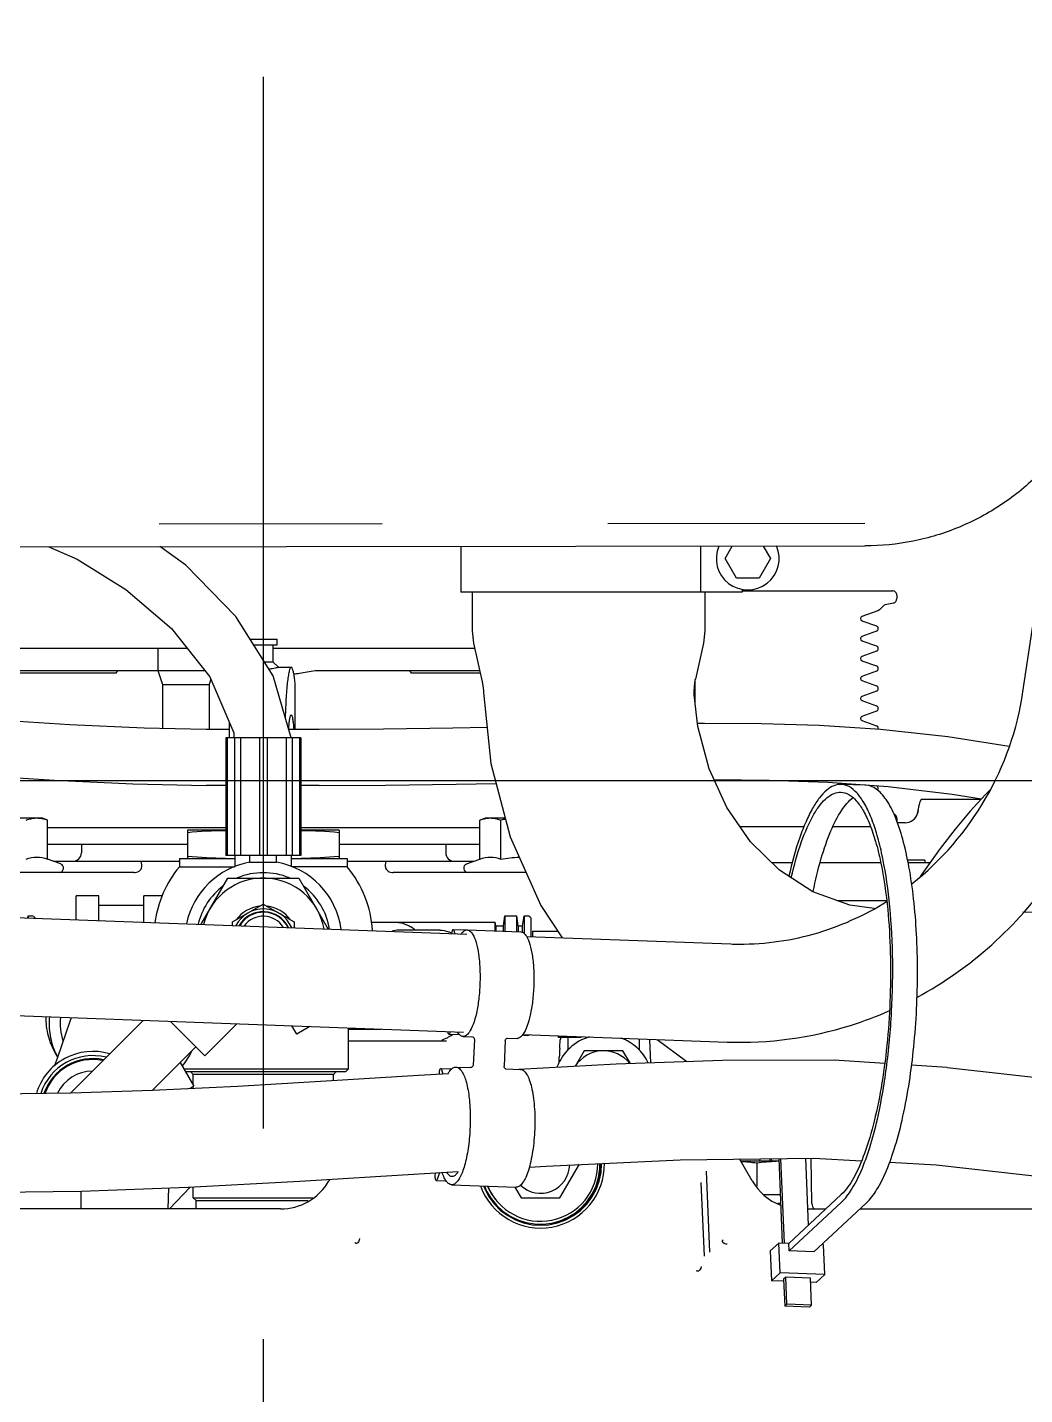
# Model space of a CAD drawing. Header units: metres. Extents: x 27859 to 32645, y 1492 to 8791.
# Drawn here: x 30013.2 to 30191.1, y 5892.9 to 6136.7 of the extents above; entities that cross this region are included whole.
import ezdxf

# ---------------------------------------------------------------- set-up
doc = ezdxf.new("R2010")
doc.units = ezdxf.units.M
doc.linetypes.add('CENTER', pattern=[2, 1.25, -0.25, 0.25, -0.25])
doc.layers.add('E-EQPT', color=190, linetype='Continuous')
doc.layers.add('E-HAT', color=253, linetype='CENTER', lineweight=15)

# ---------------------------------------------------------------- blocks, each defined once
blk = doc.blocks.new('EDG')
at = {"color": 6, "linetype": 'CENTER', "ltscale": 150}
blk.add_line((814.99, -420.5, 1), (814.99, 5130.26, 1), dxfattribs=at)
at = {"color": 0, "linetype": 'Continuous'}
for p, q in [((717.59, 1598.83, 1), (717.2, 1598.47, 1)), ((717.2, 1598.47, 1), (721.61, 1598.31, 1)), ((717.2, 1598.47, 1), (717.39, 1593.64, 1)), ((717.59, 1598.83, 1), (722, 1598.67, 1)), ((722, 1598.67, 1), (721.61, 1598.31, 1)), ((721.61, 1598.31, 1), (721.81, 1593.48, 1)), ((722.2, 1593.84, 1), (722, 1598.67, 1)), ((716.38, 1594.42, 1), (714.85, 1593, 1)), ((716.38, 1594.42, 1), (717.36, 1594.38, 1)), ((722.18, 1594.2, 1), (724.35, 1594.12, 1)), ((724.35, 1594.12, 1), (722.82, 1592.7, 1)), ((724.56, 1588.81, 1), (724.35, 1594.12, 1)), ((714.85, 1593, 1), (722.82, 1592.7, 1)), ((714.85, 1593, 1), (715.07, 1587.69, 1)), ((717.39, 1593.64, 1), (721.81, 1593.48, 1)), ((721.81, 1593.48, 1), (722.2, 1593.84, 1)), ((722.82, 1592.7, 1), (723.04, 1587.39, 1)), ((736.33, 1589.73, 1), (736.9, 1576.6, 1)), ((716.79, 1588.97, 1), (707.44, 1580.26, 1)), ((721.2, 1588.81, 1), (711.86, 1580.09, 1)), ((711.91, 1578.74, 1), (721.26, 1587.46, 1)), ((715.07, 1587.69, 1), (715.4, 1587.68, 1)), ((716.79, 1588.97, 1), (721.2, 1588.81, 1)), ((721.2, 1588.81, 1), (721.26, 1587.46, 1)), ((721.26, 1587.46, 1), (723.04, 1587.39, 1)), ((722.05, 1587.43, 1), (722.66, 1572.32, 1)), ((723.06, 1572.33, 1), (722.45, 1587.41, 1)), ((723.04, 1587.39, 1), (724.56, 1588.81, 1)), ((735.33, 1589.02, 1), (735.96, 1574.56, 1)), ((717.77, 1584.2, 1), (718.25, 1572.26, 1)), ((759.33, 1581.99, 1), (758.16, 1581, 1)), ((759.68, 1582.51, 1), (758.42, 1581.58, 1)), ((760.08, 1582.57, 1), (758.81, 1581.69, 1)), ((760.64, 1582.8, 1), (759.33, 1581.99, 1)), ((761.06, 1583.26, 1), (759.68, 1582.51, 1)), ((761.47, 1583.25, 1), (760.08, 1582.57, 1)), ((762.05, 1583.42, 1), (760.64, 1582.8, 1)), ((762.53, 1583.8, 1), (761.06, 1583.26, 1)), ((762.94, 1583.72, 1), (761.47, 1583.25, 1)), ((763.53, 1583.82, 1), (762.05, 1583.42, 1)), ((764.06, 1584.12, 1), (762.53, 1583.8, 1)), ((763.51, 1583.82, 1), (762.94, 1583.72, 1)), ((765.06, 1584.01, 1), (763.53, 1583.82, 1)), ((765.54, 1584.22, 1), (764.06, 1584.12, 1)), ((766.6, 1583.98, 1), (765.06, 1584.01, 1)), ((767.03, 1584.12, 1), (765.54, 1584.22, 1)), ((768.13, 1583.73, 1), (766.6, 1583.98, 1)), ((768.56, 1583.8, 1), (767.03, 1584.12, 1)), ((769.6, 1583.25, 1), (768.13, 1583.73, 1)), ((770.03, 1583.26, 1), (768.56, 1583.8, 1)), ((770.98, 1582.58, 1), (769.6, 1583.25, 1)), ((771.4, 1582.51, 1), (770.03, 1583.26, 1)), ((772.26, 1581.71, 1), (770.98, 1582.58, 1)), ((772.66, 1581.58, 1), (771.4, 1582.51, 1)), ((708.59, 1581.32, 1), (635.69, 1581.32, 1)), ((717.89, 1581.32, 1), (714.68, 1581.32, 1)), ((717.14, 1580.35, 1), (717.28, 1572.25, 1)), ((722.74, 1580.32, 1), (723.24, 1580.32, 1)), ((757.14, 1579.85, 1), (756.29, 1578.56, 1)), ((757.31, 1580.46, 1), (756.37, 1579.21, 1)), ((757.67, 1580.64, 1), (756.69, 1579.44, 1)), ((758.16, 1581, 1), (757.14, 1579.85, 1)), ((758.42, 1581.58, 1), (757.31, 1580.46, 1)), ((758.81, 1581.69, 1), (757.67, 1580.64, 1)), ((773.4, 1580.66, 1), (772.26, 1581.71, 1)), ((773.77, 1580.47, 1), (772.66, 1581.58, 1)), ((773.33, 1579.92, 1), (773.15, 1580.1, 1)), ((774.22, 1578.73, 1), (773.33, 1579.92, 1)), ((774.38, 1579.46, 1), (773.4, 1580.66, 1)), ((774.71, 1579.22, 1), (773.77, 1580.47, 1)), ((775.18, 1578.13, 1), (774.38, 1579.46, 1)), ((826.99, 1579.82, 1), (806.98, 1579.82, 1)), ((811.95, 1581.32, 1), (933.57, 1581.32, 1)), ((826.94, 1581.32, 1), (826.94, 1579.82, 1)), ((826.99, 1579.82, 1), (827.49, 1579.32, 1)), ((828.03, 1577.41, 1), (831.75, 1581.32, 1)), ((831.9, 1577.56, 1), (832.03, 1581.32, 1)), ((847.49, 1581.32, 1), (847.49, 1578.13, 1)), ((694.96, 1573.47, 1), (649.96, 1578.47, 1)), ((722.8, 1578.82, 1), (725.7, 1578.82, 1)), ((726.99, 1573.11, 1), (726.99, 1577.28, 1)), ((755.62, 1577.83, 1), (755.08, 1576.36, 1)), ((755.65, 1577.17, 1), (755.21, 1575.7, 1)), ((755.9, 1578.11, 1), (755.3, 1576.68, 1)), ((756.37, 1579.21, 1), (755.62, 1577.83, 1)), ((756.29, 1578.56, 1), (755.65, 1577.17, 1)), ((756.69, 1579.44, 1), (755.9, 1578.11, 1)), ((762.08, 1579.32, 1), (758.61, 1573.32, 1)), ((769.01, 1579.32, 1), (762.08, 1579.32, 1)), ((770.11, 1577.42, 1), (769.01, 1579.32, 1)), ((781.4, 1577, 1), (769.88, 1577.43, 1)), ((774.93, 1577.41, 1), (774.22, 1578.73, 1)), ((775.45, 1577.84, 1), (774.71, 1579.22, 1)), ((775, 1577.24, 1), (774.93, 1577.41, 1)), ((775.56, 1577.22, 1), (775.18, 1578.13, 1)), ((775.69, 1577.21, 1), (775.45, 1577.84, 1)), ((827.49, 1579.32, 1), (806.11, 1579.32, 1)), ((828.41, 1577.43, 1), (808.45, 1576.37, 1)), ((827.49, 1579.32, 1), (827.49, 1577.38, 1)), ((847.46, 1578.13, 1), (828.41, 1577.43, 1)), ((865.63, 1578.37, 1), (847.46, 1578.13, 1)), ((727.79, 1576.32, 1), (730.05, 1572.41, 1)), ((754.76, 1574.83, 1), (754.66, 1573.27, 1)), ((755.08, 1576.36, 1), (754.76, 1574.83, 1)), ((754.92, 1575.17, 1), (754.76, 1573.63, 1)), ((755.3, 1576.68, 1), (754.92, 1575.17, 1)), ((755.21, 1575.7, 1), (754.98, 1574.18, 1)), ((787.28, 1575.06, 1), (780.23, 1574.63, 1)), ((784.15, 1576.22, 1), (782.39, 1576.29, 1)), ((783.54, 1574.84, 1), (784.01, 1576.06, 1)), ((784.23, 1574.89, 1), (784.23, 1574.88, 1)), ((808.45, 1576.37, 1), (787.28, 1575.06, 1)), ((803.13, 1576.04, 1), (803.29, 1576.32, 1)), ((703.27, 1573, 1), (694.96, 1573.47, 1)), ((716.8, 1572.25, 1), (708.29, 1572.72, 1)), ((740.66, 1572.55, 1), (716.8, 1572.25, 1)), ((723.04, 1572.82, 1), (729.81, 1572.82, 1)), ((724.31, 1572.82, 1), (724.33, 1572.34, 1)), ((726.46, 1572.37, 1), (726.47, 1572.82, 1)), ((764.55, 1573.68, 1), (740.66, 1572.55, 1)), ((754.66, 1573.27, 1), (754.66, 1573.21, 1)), ((754.76, 1573.63, 1), (754.78, 1573.22, 1)), ((754.98, 1574.18, 1), (754.98, 1573.22, 1)), ((767.54, 1573.86, 1), (764.55, 1573.68, 1)), ((693.03, 1556.08, 1), (648.03, 1561.08, 1)), ((819.61, 1559.47, 1), (834.77, 1560.19, 1)), ((827.01, 1552.42, 1), (834.79, 1560.19, 1)), ((834.6, 1560.18, 1), (834.5, 1559.9, 1)), ((834.77, 1560.19, 1), (849.34, 1560.67, 1)), ((836.44, 1547.7, 1), (848.93, 1560.19, 1)), ((849.34, 1560.67, 1), (863.34, 1560.87, 1)), ((782.04, 1557.21, 1), (787.31, 1557.53, 1)), ((787.31, 1557.53, 1), (803.8, 1558.56, 1)), ((802.49, 1558.48, 1), (802.49, 1557.32, 1)), ((803.8, 1558.56, 1), (819.61, 1559.47, 1)), ((828.16, 1559.87, 1), (827.36, 1559.41, 1)), ((829.79, 1555.19, 1), (827.36, 1559.41, 1)), ((827.49, 1559.84, 1), (827.49, 1559.49, 1)), ((827.49, 1559.17, 1), (827.49, 1557.32, 1)), ((693.03, 1556.08, 1), (699.36, 1555.68, 1)), ((704.16, 1555.37, 1), (713.17, 1554.8, 1)), ((733.1, 1554.83, 1), (752.06, 1555.5, 1)), ((746.12, 1551.18, 1), (745.91, 1555.28, 1)), ((749.52, 1555.41, 1), (750.84, 1553.12, 1)), ((752.06, 1555.5, 1), (769.39, 1556.43, 1)), ((757.77, 1553.12, 1), (759.37, 1555.9, 1)), ((762.25, 1555.23, 1), (762.2, 1554.25, 1)), ((771.72, 1556.35, 1), (769.1, 1556.44, 1)), ((771.72, 1556.35, 1), (771.72, 1556.35, 1)), ((771.72, 1556.35, 1), (771.75, 1556.34, 1)), ((771.75, 1556.34, 1), (771.81, 1556.31, 1)), ((771.81, 1556.31, 1), (771.91, 1556.24, 1)), ((771.86, 1551.31, 1), (772.05, 1555.89, 1)), ((771.91, 1556.24, 1), (771.99, 1556.13, 1)), ((771.99, 1556.13, 1), (772.04, 1555.98, 1)), ((772.04, 1555.98, 1), (772.05, 1555.89, 1)), ((777.35, 1551.08, 1), (777.54, 1555.66, 1)), ((777.54, 1555.66, 1), (777.56, 1555.74, 1)), ((777.56, 1555.74, 1), (777.62, 1555.89, 1)), ((777.62, 1555.89, 1), (777.71, 1556.01, 1)), ((777.71, 1556.01, 1), (777.82, 1556.07, 1)), ((777.82, 1556.07, 1), (777.9, 1556.1, 1)), ((777.9, 1556.1, 1), (777.96, 1556.11, 1)), ((777.96, 1556.11, 1), (777.96, 1556.11, 1)), ((780.63, 1556.02, 1), (777.97, 1556.12, 1)), ((783.32, 1556.26, 1), (781.36, 1556.34, 1)), ((783.19, 1556.45, 1), (782.97, 1557.26, 1)), ((800.29, 1556.82, 1), (799.79, 1556.32, 1)), ((829.14, 1556.32, 1), (799.79, 1556.32, 1)), ((799.79, 1556.32, 1), (799.79, 1549.06, 1)), ((828.85, 1556.82, 1), (800.29, 1556.82, 1)), ((802.49, 1557.32, 1), (801.99, 1556.82, 1)), ((802.49, 1557.32, 1), (827.49, 1557.32, 1)), ((827.49, 1557.32, 1), (827.99, 1556.82, 1)), ((829.9, 1555.31, 1), (829.77, 1555.23, 1)), ((851.72, 1554.3, 1), (852.22, 1555.75, 1)), ((713.17, 1554.8, 1), (733.1, 1554.83, 1)), ((744.74, 1551.1, 1), (739.43, 1555.05, 1)), ((747.96, 1550.98, 1), (747.96, 1552.98, 1)), ((750.84, 1553.12, 1), (757.77, 1553.12, 1)), ((760.66, 1550.77, 1), (760.66, 1552.98, 1)), ((819.73, 1548.32, 1), (825.42, 1554.01, 1)), ((825.42, 1554.01, 1), (831.55, 1547.88, 1)), ((850.2, 1549.95, 1), (851.72, 1554.3, 1)), ((852.1, 1553.56, 1), (851.7, 1554.25, 1)), ((768.7, 1550.21, 1), (732.24, 1551.56, 1)), ((758.31, 1550.77, 1), (762.36, 1550.77, 1)), ((758.31, 1550.77, 1), (758.31, 1550.59, 1)), ((762.08, 1552.45, 1), (762.02, 1551.17, 1)), ((762.36, 1550.77, 1), (762.36, 1550.44, 1)), ((767.89, 1550.37, 1), (768.49, 1550.37, 1)), ((768.49, 1550.22, 1), (768.49, 1550.37, 1)), ((768.52, 1550.21, 1), (768.49, 1550.37, 1)), ((771.43, 1550.86, 1), (769.74, 1550.92, 1)), ((771.45, 1550.86, 1), (771.43, 1550.86, 1)), ((771.43, 1550.86, 1), (771.43, 1550.86, 1)), ((771.51, 1550.87, 1), (771.45, 1550.86, 1)), ((771.45, 1550.86, 1), (771.45, 1550.86, 1)), ((771.6, 1550.9, 1), (771.51, 1550.87, 1)), ((771.7, 1550.97, 1), (771.6, 1550.9, 1)), ((771.79, 1551.09, 1), (771.7, 1550.97, 1)), ((771.85, 1551.23, 1), (771.79, 1551.09, 1)), ((771.86, 1551.31, 1), (771.85, 1551.23, 1)), ((777.36, 1551, 1), (777.35, 1551.08, 1)), ((777.4, 1550.85, 1), (777.36, 1551, 1)), ((777.49, 1550.73, 1), (777.4, 1550.85, 1)), ((777.58, 1550.66, 1), (777.49, 1550.73, 1)), ((777.65, 1550.63, 1), (777.58, 1550.66, 1)), ((779.34, 1550.56, 1), (777.65, 1550.63, 1)), ((781.89, 1550.16, 1), (779.97, 1550.23, 1)), ((799.79, 1551.32, 1), (782.31, 1551.32, 1)), ((912.25, 1544.89, 1), (779.31, 1549.82, 1)), ((781.65, 1549.73, 1), (781.75, 1550, 1)), ((799.79, 1549.27, 1), (793.96, 1549.27, 1)), ((806.67, 1548.8, 1), (809.02, 1550.16, 1)), ((809.02, 1550.16, 1), (809.88, 1548.68, 1)), ((849.25, 1547.22, 1), (849.55, 1548.07, 1)), ((849.55, 1548.07, 1), (850.2, 1549.95, 1)), ((768.06, 1532.72, 1), (731.59, 1534.07, 1)), ((508.09, 1531.16, 1), (679.55, 1528.38, 1)), ((765.49, 1527.24, 1), (761.7, 1532.96, 1)), ((766.99, 1531.82, 1), (762.45, 1531.82, 1)), ((766.99, 1531.82, 1), (766.99, 1532.76, 1)), ((767.19, 1532.75, 1), (767.19, 1529.77, 1)), ((768.49, 1529.07, 1), (768.49, 1532.19, 1)), ((768.77, 1530.82, 1), (768.49, 1529.07, 1)), ((768.77, 1532.01, 1), (768.77, 1530.82, 1)), ((769.52, 1530.82, 1), (768.77, 1530.82, 1)), ((778.64, 1531.58, 1), (769.04, 1531.93, 1)), ((769.52, 1530.82, 1), (769.52, 1531.92, 1)), ((769.52, 1530.82, 1), (769.79, 1529.07, 1)), ((769.79, 1531.91, 1), (769.79, 1529.07, 1)), ((771.89, 1529.07, 1), (771.89, 1531.83, 1)), ((772.17, 1530.82, 1), (771.89, 1529.07, 1)), ((772.17, 1531.82, 1), (772.17, 1530.82, 1)), ((773.52, 1530.82, 1), (772.17, 1530.82, 1)), ((773.52, 1530.82, 1), (773.52, 1531.77, 1)), ((773.52, 1530.82, 1), (773.62, 1530.17, 1)), ((773.62, 1531.76, 1), (773.62, 1530.17, 1)), ((781.11, 1531.49, 1), (778.65, 1531.58, 1)), ((911.61, 1527.4, 1), (778.67, 1532.33, 1)), ((780.99, 1531.68, 1), (780.83, 1532.25, 1)), ((783.51, 1531.62, 1), (790.79, 1531.62, 1)), ((808.64, 1522.32, 1), (803.4, 1531.41, 1)), ((809.49, 1530.15, 1), (809.49, 1531.19, 1)), ((820.49, 1530.78, 1), (820.49, 1530.15, 1)), ((768.49, 1529.07, 1), (767.89, 1529.07, 1)), ((771.89, 1529.07, 1), (769.79, 1529.07, 1)), ((795.68, 1530.17, 1), (773.62, 1530.17, 1)), ((814.99, 1526.97, 1), (809.49, 1530.15, 1)), ((820.49, 1530.15, 1), (814.99, 1526.97, 1)), ((826.1, 1530.57, 1), (821.34, 1522.32, 1)), ((836.31, 1530.19, 1), (836.31, 1525.47, 1)), ((844.31, 1529.9, 1), (844.31, 1525.47, 1)), ((848.36, 1529.75, 1), (848.36, 1525.47, 1)), ((856.91, 1529.07, 1), (856.31, 1529.07, 1)), ((856.97, 1529.43, 1), (856.91, 1529.07, 1)), ((856.91, 1529.07, 1), (856.91, 1529.43, 1)), ((712.71, 1526.32, 1), (703.75, 1526.32, 1)), ((706.05, 1527.73, 1), (710.39, 1527.18, 1)), ((710.39, 1527.18, 1), (716.95, 1524.76, 1)), ((770.95, 1515, 1), (765.49, 1527.24, 1)), ((844.31, 1527.17, 1), (836.31, 1527.17, 1)), ((716.95, 1524.76, 1), (722.91, 1520.92, 1)), ((833.02, 1525.47, 1), (836.31, 1525.47, 1)), ((844.31, 1525.47, 1), (848.36, 1525.47, 1)), ((696.96, 1520.78, 1), (697.81, 1522.06, 1)), ((768.12, 1521.32, 1), (791.83, 1521.32, 1)), ((821.34, 1522.32, 1), (808.64, 1522.32, 1)), ((838.05, 1521.32, 1), (872.23, 1521.32, 1)), ((694.28, 1517.05, 1), (696.96, 1520.78, 1)), ((696.13, 1519.62, 1), (699.99, 1519.62, 1)), ((696.99, 1519.12, 1), (696.99, 1519.62, 1)), ((696.99, 1519.12, 1), (699.99, 1519.12, 1)), ((704.88, 1519.62, 1), (715.7, 1519.62, 1)), ((720.66, 1519.62, 1), (724.23, 1519.62, 1)), ((722.91, 1520.92, 1), (728.07, 1515.85, 1)), ((772.62, 1518.96, 1), (772.62, 1511.99, 1)), ((778.76, 1519.82, 1), (776.37, 1518.96, 1)), ((776.37, 1518.96, 1), (776.37, 1511.99, 1)), ((800.04, 1519.32, 1), (777.38, 1519.32, 1)), ((793.21, 1520.32, 1), (793.14, 1519.32, 1)), ((800.03, 1520.32, 1), (809.84, 1520.32, 1)), ((800.04, 1518.82, 1), (800.04, 1520.32, 1)), ((809.99, 1518.82, 1), (800.04, 1518.82, 1)), ((801.49, 1513.82, 1), (801.49, 1518.82, 1)), ((809.99, 1520.29, 1), (809.99, 1518.32, 1)), ((812.62, 1519.53, 1), (817.37, 1519.53, 1)), ((812.62, 1519.53, 1), (812.62, 1518.32, 1)), ((817.37, 1519.53, 1), (817.37, 1518.32, 1)), ((819.99, 1520.29, 1), (819.99, 1518.32, 1)), ((829.94, 1518.82, 1), (819.99, 1518.82, 1)), ((829.96, 1520.32, 1), (820.14, 1520.32, 1)), ((828.49, 1513.82, 1), (828.49, 1518.82, 1)), ((829.94, 1518.82, 1), (829.94, 1520.32, 1)), ((852.5, 1519.32, 1), (829.94, 1519.32, 1)), ((836.67, 1520.32, 1), (836.74, 1519.32, 1)), ((851.12, 1519.82, 1), (853.51, 1518.96, 1)), ((853.51, 1518.96, 1), (853.51, 1511.99, 1)), ((691.6, 1513.61, 1), (694.28, 1517.05, 1)), ((776.37, 1516.32, 1), (801.49, 1516.32, 1)), ((782.44, 1516.32, 1), (782.44, 1517.82, 1)), ((808.29, 1518.32, 1), (821.69, 1518.32, 1)), ((808.29, 1497.32, 1), (808.29, 1518.32, 1)), ((808.53, 1497.32, 1), (808.53, 1518.32, 1)), ((809.86, 1497.32, 1), (809.86, 1518.32, 1)), ((810.92, 1497.32, 1), (810.92, 1518.32, 1)), ((814.29, 1497.32, 1), (814.29, 1518.32, 1)), ((815.69, 1497.32, 1), (815.69, 1518.32, 1)), ((819.07, 1497.32, 1), (819.07, 1518.32, 1)), ((820.13, 1497.32, 1), (820.13, 1518.32, 1)), ((821.46, 1497.32, 1), (821.46, 1518.32, 1)), ((821.69, 1497.32, 1), (821.69, 1518.32, 1)), ((828.49, 1516.32, 1), (853.51, 1516.32, 1)), ((847.44, 1516.32, 1), (847.44, 1517.82, 1)), ((728.07, 1515.85, 1), (732.3, 1509.75, 1)), ((774.4, 1501.9, 1), (770.95, 1515, 1)), ((801.49, 1513.82, 1), (808.29, 1513.82, 1)), ((808.29, 1513.83, 1), (808.23, 1513.83, 1)), ((821.75, 1513.83, 1), (821.69, 1513.83, 1)), ((821.75, 1513.82, 1), (828.49, 1513.82, 1)), ((688.91, 1510.42, 1), (691.6, 1513.61, 1)), ((700.5, 1512.46, 1), (701.99, 1512.46, 1)), ((701.99, 1511.69, 1), (701.99, 1512.28, 1)), ((706.7, 1513.17, 1), (713.42, 1513.17, 1)), ((718.55, 1513.17, 1), (729.93, 1513.17, 1)), ((775.37, 1511.62, 1), (771.83, 1511.62, 1)), ((776.37, 1511.99, 1), (775.37, 1511.62, 1)), ((776.37, 1513.4, 1), (808.29, 1513.4, 1)), ((821.69, 1513.4, 1), (853.51, 1513.4, 1)), ((853.51, 1511.99, 1), (854.52, 1511.62, 1)), ((867.52, 1511.62, 1), (854.52, 1511.62, 1)), ((686.18, 1507.45, 1), (688.91, 1510.42, 1)), ((698.2, 1510.28, 1), (698.19, 1510.12, 1)), ((698.3, 1510.84, 1), (698.2, 1510.27, 1)), ((698.2, 1510.28, 1), (698.3, 1510.84, 1)), ((732.3, 1509.75, 1), (735.47, 1502.84, 1)), ((685.36, 1506.63, 1), (686.18, 1507.45, 1)), ((692.1, 1507.36, 1), (686.89, 1508.23, 1)), ((686.98, 1508.32, 1), (697.66, 1508.32, 1)), ((703.52, 1506.03, 1), (692.1, 1507.36, 1)), ((714.31, 1505.25, 1), (703.52, 1506.03, 1)), ((707.51, 1505.79, 1), (711.92, 1505.63, 1)), ((724.76, 1504.87, 1), (714.31, 1505.25, 1)), ((734.58, 1504.77, 1), (724.76, 1504.87, 1)), ((780.58, 1505.59, 1), (773.46, 1505.45, 1)), ((793.18, 1505.75, 1), (780.58, 1505.59, 1)), ((805.01, 1505.82, 1), (793.18, 1505.75, 1)), ((805.01, 1505.82, 1), (808.29, 1505.82, 1)), ((821.69, 1505.82, 1), (825.21, 1505.82, 1)), ((838.27, 1505.56, 1), (825.21, 1505.82, 1)), ((852.29, 1504.85, 1), (838.27, 1505.56, 1)), ((866.09, 1503.99, 1), (852.29, 1504.85, 1)), ((735.47, 1502.84, 1), (737.47, 1495.34, 1)), ((775.71, 1489.27, 1), (774.4, 1501.9, 1)), ((681.96, 1498.9, 1), (692.89, 1497.16, 1)), ((692.89, 1497.16, 1), (704.94, 1495.86, 1)), ((808.29, 1497.32, 1), (821.69, 1497.32, 1)), ((810.02, 1497.32, 1), (813.25, 1486.3, 1)), ((820.27, 1496.47, 1), (820.22, 1497.31, 1)), ((704.94, 1495.86, 1), (715.87, 1495.16, 1)), ((708.21, 1494.26, 1), (705.64, 1495.19, 1)), ((715.87, 1495.16, 1), (726.16, 1494.84, 1)), ((726.16, 1494.84, 1), (736.3, 1494.77, 1)), ((736.3, 1494.77, 1), (737.54, 1494.78, 1)), ((737.47, 1495.34, 1), (738.16, 1489.67, 1)), ((775.06, 1495.47, 1), (781.19, 1495.6, 1)), ((781.19, 1495.6, 1), (793.56, 1495.78, 1)), ((793.56, 1495.78, 1), (805.01, 1495.82, 1)), ((805.01, 1495.82, 1), (810.46, 1495.82, 1)), ((809.29, 1495.82, 1), (809.29, 1489.28, 1)), ((824.52, 1486.43, 1), (820.27, 1496.47, 1)), ((821.09, 1495.82, 1), (825.21, 1495.82, 1)), ((824.62, 1487.82, 1), (824.62, 1495.82, 1)), ((825.21, 1495.82, 1), (836.25, 1495.62, 1)), ((833, 1487.82, 1), (833, 1495.68, 1)), ((836.25, 1495.62, 1), (849.49, 1494.99, 1)), ((849.49, 1494.99, 1), (863.48, 1494.13, 1)), ((705.64, 1492.57, 1), (708.21, 1493.51, 1)), ((708.21, 1490.7, 1), (705.64, 1491.63, 1)), ((705.64, 1489.01, 1), (708.21, 1489.95, 1)), ((737.94, 1491.45, 1), (737.94, 1486.93, 1)), ((738.16, 1489.67, 1), (738.17, 1489.02, 1)), ((775.72, 1488.91, 1), (775.71, 1489.27, 1)), ((679.5, 1489.14, 1), (673, 1445.84, 1)), ((708.21, 1487.14, 1), (705.64, 1488.07, 1)), ((736.49, 1480.46, 1), (737.93, 1486.87, 1)), ((738.04, 1487.46, 1), (737.93, 1486.87, 1)), ((738.17, 1489.02, 1), (738.04, 1487.46, 1)), ((775.88, 1487.65, 1), (775.72, 1488.91, 1)), ((775.94, 1487.37, 1), (775.88, 1487.65, 1)), ((777.5, 1480.46, 1), (775.94, 1487.37, 1)), ((824.32, 1486.9, 1), (824.62, 1487.82, 1)), ((833, 1487.82, 1), (824.62, 1487.82, 1)), ((833.81, 1485.32, 1), (833, 1487.82, 1)), ((705.64, 1485.45, 1), (708.21, 1486.39, 1)), ((708.21, 1483.58, 1), (705.64, 1484.51, 1)), ((776.29, 1485.82, 1), (788.58, 1485.82, 1)), ((805.77, 1485.32, 1), (776.4, 1485.32, 1)), ((788.58, 1485.82, 1), (788.87, 1485.32, 1)), ((812.31, 1484.75, 1), (810.01, 1484.75, 1)), ((812.3, 1484.75, 1), (813.23, 1483.82, 1)), ((813.25, 1486.3, 1), (819.88, 1475.71, 1)), ((831.36, 1477.84, 1), (824.52, 1486.43, 1)), ((891.44, 1485.32, 1), (825.4, 1485.32, 1)), ((833.81, 1481.32, 1), (833.81, 1485.32, 1)), ((841.01, 1485.32, 1), (841.3, 1485.82, 1)), ((841.3, 1485.82, 1), (864.41, 1485.82, 1)), ((705.64, 1481.89, 1), (708.21, 1482.83, 1)), ((813.23, 1483.82, 1), (814.8, 1483.82, 1)), ((813.23, 1483.82, 1), (813.23, 1480.75, 1)), ((708.21, 1480.02, 1), (705.64, 1480.95, 1)), ((736.24, 1478.26, 1), (736.49, 1480.46, 1)), ((813.23, 1481.32, 1), (777.3, 1481.32, 1)), ((777.74, 1478.26, 1), (777.5, 1480.46, 1)), ((816.72, 1480.75, 1), (812.49, 1480.75, 1)), ((812.49, 1480.75, 1), (812.49, 1479.75, 1)), ((817.35, 1479.75, 1), (812.49, 1479.75, 1)), ((891.94, 1481.32, 1), (828.58, 1481.32, 1)), ((705.64, 1478.33, 1), (708.21, 1479.27, 1)), ((708.21, 1476.46, 1), (705.64, 1477.39, 1)), ((736.24, 1471.37, 1), (736.24, 1478.26, 1)), ((777.74, 1471.37, 1), (777.74, 1478.26, 1)), ((839.49, 1470.9, 1), (831.36, 1477.84, 1)), ((705.11, 1474.5, 1), (705.4, 1474.69, 1)), ((705.4, 1474.69, 1), (708.21, 1475.71, 1)), ((819.88, 1475.71, 1), (828.81, 1466.58, 1)), ((701.99, 1471.92, 1), (701.99, 1472.52, 1)), ((702.61, 1473.3, 1), (704.07, 1473.63, 1)), ((704.46, 1473.85, 1), (705.11, 1474.5, 1)), ((729.6, 1471.12, 1), (702.79, 1471.12, 1)), ((729.59, 1471.37, 1), (779.79, 1471.37, 1)), ((729.59, 1470.88, 1), (729.59, 1471.37, 1)), ((737.02, 1463.15, 1), (737.02, 1471.37, 1)), ((779.79, 1463.2, 1), (779.79, 1471.37, 1)), ((848.21, 1465.5, 1), (839.49, 1470.9, 1)), ((724.55, 1465.37, 1), (726.57, 1468.87, 1)), ((726.57, 1468.87, 1), (730.61, 1468.87, 1)), ((730.61, 1468.87, 1), (732.63, 1465.37, 1)), ((725.84, 1463.14, 1), (724.55, 1465.37, 1)), ((732.63, 1465.37, 1), (731.35, 1463.15, 1)), ((828.81, 1466.58, 1), (833.44, 1463.25, 1)), ((853.26, 1463.27, 1), (848.21, 1465.5, 1)), ((943.69, 1463.36, 1), (707.68, 1463.12, 1)), ((707.68, 1459.12, 1), (753.57, 1459.17, 1)), ((793.82, 1459.21, 1), (833.57, 1459.25, 1))]:
    blk.add_line(p, q, dxfattribs=at)
at = {"color": 0}
blk.add_line((130, 1505, 1), (1499.99, 1505, 1), dxfattribs=at)
at = {"color": 0, "linetype": 'Continuous'}
for centre, radius, start, end in [((765.54, 1573.32, 1), 11.4, 19.8652, 180.6969), ((765.54, 1573.32, 1), 10.2, 22.5711, 180.4644), ((715.64, 1580.32, 1), 1.5, 1, 41.8103), ((719.13, 1571.32, 1), 10, 30, 68.8762), ((811.95, 1571.32, 1), 10, 90, 150), ((765.54, 1573.32, 1), 5.2, 46.4211, 178.2691), ((723.49, 1592.48, 1), 19.66, 268.6719, 269.998), ((725.37, 1572.51, 1), 0.773, 155.8168, 192.5046), ((845.4, 1563.73, 1), 10.5, 253.4443, 343.5649), ((845.4, 1563.73, 1), 9.75, 255.9361, 342.156), ((845.4, 1563.73, 1), 9.22, 257.9467, 341.0309), ((845.4, 1563.73, 1), 9.05, 258.9826, 340.6535), ((845.4, 1563.73, 1), 7, 270.6495, 334.2959), ((845.4, 1563.73, 1), 5, 315, 322.2378), ((754.31, 1559.12, 1), 8.85, 205.6181, 249.2021), ((754.31, 1559.12, 1), 6, 218.2083, 327.3214), ((754.31, 1559.12, 1), 8.85, 286.2322, 339.7382), ((840.06, 1547.23, 1), 13.68, 141.1034, 154.1875), ((767.1, 1552.22, 1), 5.02, 175.052, 177.3662), ((724.32, 1555.99, 1), 37.93, 354.9592, 357.3687), ((839.92, 1547.31, 1), 13.52, 154.221, 154.518), ((840.57, 1548.28, 1), 12.62, 24.596, 28.0695), ((748.84, 1551.32, 1), 2.72, 182.9808, 185.9569), ((759.19, 1551.31, 1), 2.84, 349.1261, 357.2821), ((767.89, 1549.67, 1), 0.7, 90, 123.5701), ((784.42, 1546.32, 1), 5, 104.6665, 128.9746), ((840.27, 1548.17, 1), 10.95, 354.6609, 17.066), ((729.86, 1487.34, 1), 46.77, 87.8791, 88.6275), ((783.71, 1536.63, 1), 5.04, 242.0267, 244.0007), ((792.33, 1536.96, 1), 6.96, 230.247, 232.7311), ((792.13, 1536.69, 1), 6.63, 232.7089, 238.4337), ((814.99, 1532.82, 1), 19.5, 183.312, 219.8683), ((814.99, 1533.32, 1), 14, 187.5117, 260.233), ((814.99, 1533.32, 1), 11.95, 189.1871, 232.9946), ((814.99, 1533.32, 1), 11, 190.1981, 345.5688), ((814.99, 1533.32, 1), 6, 200.9506, 203.0598), ((814.99, 1533.32, 1), 5.5, 203.0898, 332.6378), ((814.99, 1533.32, 1), 5, 205.8414, 329.8902), ((814.99, 1533.32, 1), 4.9, 206.4816, 329.28), ((814.99, 1533.32, 1), 4.2, 211.78, 323.9153), ((767.89, 1529.77, 1), 0.7, 180.0015, 270), ((814.99, 1533.32, 1), 6, 216.5547, 263.0213), ((814.99, 1533.32, 1), 6, 276.9787, 323.4453), ((814.99, 1533.32, 1), 14, 279.7668, 348.2265), ((814.99, 1533.32, 1), 11.95, 307.0054, 346.568), ((814.99, 1532.82, 1), 19.5, 320.1317, 352.4582), ((856.31, 1529.77, 1), 0.7, 205.5582, 270), ((778.49, 1520.55, 1), 0.773, 290, 90), ((814.99, 1533.32, 1), 11.95, 247.1257, 292.8743), ((851.39, 1520.55, 1), 0.773, 90, 250), ((780.94, 1517.82, 1), 1.5, 0, 90), ((808.23, 1460.76, 1), 58.07, 88.2578, 89.9948), ((821.76, 1460.76, 1), 58.07, 90.0052, 91.7422), ((848.94, 1517.82, 1), 1.5, 90, 180), ((700.5, 1510.16, 1), 2.3, 89.9773, 162.8275), ((702.79, 1511.69, 1), 0.8, 180, 246.9597), ((767.88, 1537.94, 1), 26.38, 278.4831, 280.3412), ((855.49, 1516.87, 1), 5.25, 258.6935, 259.4725), ((705.81, 1506.34, 1), 0.5, 135.4964, 250.0004), ((677.91, 1497.71, 1), 143.2, 358.7419, 359.8457), ((705.81, 1495.66, 1), 0.5, 159.2076, 250.0004), ((708.07, 1493.88, 1), 0.4, 290.0004, 69.9996), ((705.81, 1492.1, 1), 0.5, 109.9996, 250.0004), ((708.07, 1490.32, 1), 0.4, 290.0004, 69.9996), ((705.81, 1488.54, 1), 0.5, 109.9996, 250.0004), ((708.07, 1486.76, 1), 0.4, 290.0004, 69.9996), ((705.81, 1484.98, 1), 0.5, 109.9996, 250.0004), ((708.07, 1483.2, 1), 0.4, 290.0004, 69.9996), ((705.81, 1481.42, 1), 0.5, 109.9996, 250.0004), ((708.07, 1479.64, 1), 0.4, 290.0004, 69.9996), ((705.81, 1477.86, 1), 0.5, 109.9996, 250.0004), ((708.07, 1476.08, 1), 0.4, 290.0004, 69.9996), ((702.79, 1472.52, 1), 0.8, 102.9999, 180), ((703.89, 1474.41, 1), 0.8, 283.0001, 315.0001), ((702.79, 1471.92, 1), 0.8, 180, 270.0001), ((728.59, 1465.37, 1), 5.6, 336.554, 203.5628)]:
    blk.add_arc(centre, radius, start, end, dxfattribs=at)
for points in [[(736.9, 1591.59, 1), (736.9, 1591.95, 1), (737.28, 1592.57, 1), (737.6, 1592.41, 1)], [(732.23, 1587.6, 1), (732.56, 1587.6, 1), (733.09, 1587.44, 1), (733.09, 1587.1, 1)], [(797.86, 1586.61, 1), (797.86, 1586.94, 1), (798.03, 1587.46, 1), (798.36, 1587.47, 1)], [(726.99, 1573.11, 1), (725.84, 1572.94, 1), (724.66, 1572.82, 1), (723.49, 1572.82, 1)], [(729.81, 1572.84, 1), (728.86, 1572.87, 1), (727.92, 1572.97, 1), (726.99, 1573.11, 1)], [(790.79, 1531.62, 1), (791.2, 1531.62, 1), (791.61, 1531.69, 1), (791.99, 1531.8, 1)], [(772.62, 1518.96, 1), (771.54, 1518.76, 1), (770.44, 1518.63, 1), (769.34, 1518.6, 1)], [(801.49, 1518.46, 1), (803.73, 1518.68, 1), (805.98, 1518.82, 1), (808.23, 1518.82, 1)], [(821.75, 1518.82, 1), (824, 1518.82, 1), (826.25, 1518.68, 1), (828.49, 1518.46, 1)], [(808.23, 1513.83, 1), (805.98, 1513.83, 1), (803.73, 1513.97, 1), (801.49, 1514.19, 1)], [(828.49, 1514.19, 1), (826.25, 1513.97, 1), (824, 1513.83, 1), (821.75, 1513.83, 1)], [(854.46, 1511.72, 1), (854.14, 1511.78, 1), (853.82, 1511.88, 1), (853.51, 1511.99, 1)], [(855.39, 1511.62, 1), (855.1, 1511.62, 1), (854.81, 1511.65, 1), (854.53, 1511.71, 1)], [(697.66, 1508.32, 1), (697.97, 1508.87, 1), (698.16, 1509.5, 1), (698.19, 1510.12, 1)]]:
    blk.add_open_spline(points, degree=3, dxfattribs=at)
for points, knots in [([(737.6, 1592.41, 1), (737.62, 1592.4, 1), (737.65, 1592.38, 1), (737.69, 1592.35, 1), (737.71, 1592.34, 1)], [0, 0, 0, 0, 0.476061, 1, 1, 1, 1]), ([(733.05, 1586.92, 1), (733.04, 1586.9, 1), (733.01, 1586.86, 1), (732.99, 1586.83, 1), (732.97, 1586.81, 1)], [0, 0, 0, 0, 0.475025, 1, 1, 1, 1]), ([(733.09, 1587.1, 1), (733.09, 1587.07, 1), (733.09, 1587.01, 1), (733.06, 1586.95, 1), (733.05, 1586.92, 1)], [0, 0, 0, 0, 0.465065, 1, 1, 1, 1]), ([(798.36, 1587.47, 1), (798.39, 1587.47, 1), (798.45, 1587.46, 1), (798.51, 1587.43, 1), (798.54, 1587.42, 1)], [0, 0, 0, 0, 0.46469, 1, 1, 1, 1]), ([(798.54, 1587.42, 1), (798.56, 1587.41, 1), (798.6, 1587.38, 1), (798.64, 1587.36, 1), (798.65, 1587.35, 1)], [0, 0, 0, 0, 0.475966, 1, 1, 1, 1]), ([(707.44, 1580.26, 1), (706.72, 1579.58, 1), (705.35, 1577.72, 1), (703.66, 1574.26, 1), (702.13, 1569.85, 1), (700.27, 1562.52, 1), (698.73, 1552.11, 1), (698.2, 1541.22, 1), (698.42, 1532.41, 1), (698.92, 1526.2, 1), (699.72, 1520.55, 1), (700.8, 1515.62, 1), (702.12, 1511.58, 1), (703.47, 1508.86, 1), (704.7, 1507.28, 1), (705.81, 1506.25, 1), (706.85, 1505.82, 1), (707.51, 1505.79, 1)], [0, 0, 0, 0, 0.037708, 0.086463, 0.145932, 0.214871, 0.373564, 0.544683, 0.628654, 0.708237, 0.781149, 0.845405, 0.899467, 0.942492, 0.959967, 0.975032, 1, 1, 1, 1]), ([(711.86, 1580.09, 1), (711.16, 1579.44, 1), (709.83, 1577.66, 1), (708.19, 1574.35, 1), (706.68, 1570.14, 1), (705.86, 1567.01, 1), (705.47, 1565.31, 1)], [0, 0, 0, 0, 0.176688, 0.403751, 0.679949, 1, 1, 1, 1]), ([(703.63, 1527.92, 1), (703.14, 1533.05, 1), (702.9, 1543.41, 1), (704.03, 1556.04, 1), (705.87, 1565.38, 1), (707.53, 1571.1, 1), (709.42, 1575.54, 1), (711.03, 1577.92, 1), (711.91, 1578.74, 1)], [0, 0, 0, 0, 0.294744, 0.59118, 0.723865, 0.838584, 0.931217, 1, 1, 1, 1]), ([(769.1, 1556.44, 1), (768.9, 1556.45, 1), (768.58, 1556.6, 1), (768.25, 1556.94, 1), (767.89, 1557.46, 1), (767.49, 1558.35, 1), (767.12, 1559.67, 1), (766.83, 1561.26, 1), (766.63, 1563.07, 1), (766.54, 1565.02, 1), (766.56, 1567.05, 1), (766.69, 1569.07, 1), (766.93, 1571.01, 1), (767.25, 1572.79, 1), (767.66, 1574.36, 1), (768.13, 1575.64, 1), (768.59, 1576.51, 1), (769, 1577, 1), (769.35, 1577.31, 1), (769.68, 1577.44, 1), (769.88, 1577.43, 1)], [0, 0, 0, 0, 0.02649, 0.042903, 0.062201, 0.110231, 0.170791, 0.242487, 0.323115, 0.409962, 0.499996, 0.59003, 0.676877, 0.757507, 0.829204, 0.889766, 0.937796, 0.957095, 0.973509, 1, 1, 1, 1]), ([(779.44, 1557.03, 1), (779.29, 1557.31, 1), (779, 1557.98, 1), (778.53, 1559.61, 1), (778.16, 1562.09, 1), (778.03, 1565.38, 1), (778.17, 1568.26, 1), (778.44, 1570.52, 1), (778.72, 1572.08, 1), (779.06, 1573.49, 1), (779.45, 1574.7, 1), (779.88, 1575.68, 1), (780.35, 1576.41, 1), (780.84, 1576.89, 1), (781.23, 1577.01, 1), (781.4, 1577, 1)], [0, 0, 0, 0, 0.046169, 0.102342, 0.240249, 0.40108, 0.568273, 0.648782, 0.724396, 0.793207, 0.853589, 0.904326, 0.944843, 0.975727, 1, 1, 1, 1]), ([(781.35, 1575.5, 1), (781.25, 1575.51, 1), (780.98, 1575.46, 1), (780.58, 1575.16, 1), (780.35, 1574.84, 1), (780.23, 1574.65, 1)], [0, 0, 0, 0, 0.195233, 0.542371, 1, 1, 1, 1]), ([(782.29, 1574.77, 1), (782.16, 1574.97, 1), (781.92, 1575.31, 1), (781.52, 1575.5, 1), (781.35, 1575.5, 1)], [0, 0, 0, 0, 0.57435, 1, 1, 1, 1]), ([(781.4, 1577, 1), (781.57, 1577, 1), (781.93, 1576.86, 1), (782.37, 1576.39, 1), (782.76, 1575.69, 1), (782.98, 1575.13, 1), (783.08, 1574.82, 1)], [0, 0, 0, 0, 0.169143, 0.381038, 0.656324, 1, 1, 1, 1]), ([(784.01, 1576.06, 1), (784.02, 1576.08, 1), (784.05, 1576.15, 1), (784.1, 1576.22, 1), (784.15, 1576.22, 1)], [0, 0, 0, 0, 0.35608, 1, 1, 1, 1]), ([(784.15, 1576.22, 1), (784.21, 1576.22, 1), (784.3, 1576, 1), (784.33, 1575.7, 1), (784.33, 1575.28, 1), (784.28, 1575.01, 1), (784.23, 1574.89, 1)], [0, 0, 0, 0, 0.131085, 0.396835, 0.72294, 1, 1, 1, 1]), ([(705.47, 1565.31, 1), (704.78, 1562.31, 1), (703.69, 1555.94, 1), (702.8, 1546.11, 1), (702.63, 1536.09, 1), (703.2, 1526.61, 1), (704.28, 1519.39, 1), (705.54, 1514.42, 1), (706.58, 1511.42, 1), (707.73, 1509, 1), (708.99, 1507.18, 1), (710.37, 1505.98, 1), (711.44, 1505.65, 1), (711.92, 1505.63, 1)], [0, 0, 0, 0, 0.147619, 0.308501, 0.471831, 0.626566, 0.762474, 0.820704, 0.871372, 0.914052, 0.948815, 0.976616, 1, 1, 1, 1]), ([(780.63, 1556.02, 1), (780.4, 1556.03, 1), (780.05, 1556.21, 1), (779.69, 1556.61, 1), (779.52, 1556.88, 1), (779.44, 1557.03, 1)], [0, 0, 0, 0, 0.416644, 0.682756, 1, 1, 1, 1]), ([(782.04, 1557.2, 1), (781.94, 1557.02, 1), (781.69, 1556.64, 1), (781.25, 1556.16, 1), (780.81, 1556.01, 1), (780.63, 1556.02, 1)], [0, 0, 0, 0, 0.325535, 0.707994, 1, 1, 1, 1]), ([(783.32, 1556.26, 1), (783.29, 1556.27, 1), (783.23, 1556.33, 1), (783.21, 1556.4, 1), (783.19, 1556.45, 1)], [0, 0, 0, 0, 0.366101, 1, 1, 1, 1]), ([(783.55, 1557.3, 1), (783.57, 1557.07, 1), (783.55, 1556.73, 1), (783.46, 1556.39, 1), (783.37, 1556.26, 1), (783.32, 1556.26, 1)], [0, 0, 0, 0, 0.643849, 0.878889, 1, 1, 1, 1]), ([(853.14, 1547.08, 1), (853.24, 1548.18, 1), (853.16, 1550.41, 1), (852.5, 1552.54, 1), (852.05, 1553.53, 1)], [0, 0, 0, 0, 0.5014, 1, 1, 1, 1]), ([(853.79, 1547.06, 1), (853.8, 1548.19, 1), (853.53, 1550.46, 1), (852.66, 1552.58, 1), (852.1, 1553.56, 1)], [0, 0, 0, 0, 0.501135, 1, 1, 1, 1]), ([(732.24, 1551.56, 1), (724.84, 1551.83, 1), (714.78, 1550.45, 1), (705.51, 1546.96, 1), (703.22, 1545.95, 1)], [0, 0, 0, 0, 0.747839, 1, 1, 1, 1]), ([(768.06, 1532.7, 1), (767.78, 1533.14, 1), (767.35, 1534.32, 1), (766.94, 1536.36, 1), (766.73, 1538.83, 1), (766.72, 1541.51, 1), (766.92, 1544.19, 1), (767.32, 1546.63, 1), (767.87, 1548.64, 1), (768.39, 1549.79, 1), (768.7, 1550.22, 1)], [0, 0, 0, 0, 0.087612, 0.205673, 0.346523, 0.499486, 0.652523, 0.793591, 0.911987, 1, 1, 1, 1]), ([(768.7, 1550.22, 1), (768.84, 1550.42, 1), (769.12, 1550.76, 1), (769.56, 1550.93, 1), (769.74, 1550.92, 1)], [0, 0, 0, 0, 0.574268, 1, 1, 1, 1]), ([(778.3, 1549.86, 1), (778.44, 1550.06, 1), (778.72, 1550.4, 1), (779.16, 1550.57, 1), (779.34, 1550.56, 1)], [0, 0, 0, 0, 0.574268, 1, 1, 1, 1]), ([(779.34, 1550.56, 1), (779.53, 1550.56, 1), (779.94, 1550.36, 1), (780.2, 1550.01, 1), (780.33, 1549.8, 1)], [0, 0, 0, 0, 0.426524, 1, 1, 1, 1]), ([(777.66, 1532.34, 1), (777.38, 1532.79, 1), (776.95, 1533.96, 1), (776.55, 1536, 1), (776.33, 1538.47, 1), (776.32, 1541.15, 1), (776.52, 1543.83, 1), (776.92, 1546.28, 1), (777.47, 1548.29, 1), (777.99, 1549.43, 1), (778.3, 1549.86, 1)], [0, 0, 0, 0, 0.087612, 0.205673, 0.346523, 0.499486, 0.652523, 0.793591, 0.911987, 1, 1, 1, 1]), ([(781.75, 1550, 1), (781.76, 1550.02, 1), (781.79, 1550.08, 1), (781.84, 1550.16, 1), (781.89, 1550.16, 1)], [0, 0, 0, 0, 0.355881, 1, 1, 1, 1]), ([(781.89, 1550.16, 1), (781.94, 1550.16, 1), (782.03, 1549.97, 1), (782.05, 1549.82, 1), (782.06, 1549.72, 1)], [0, 0, 0, 0, 0.332581, 1, 1, 1, 1]), ([(698.34, 1543.56, 1), (688.85, 1538.44, 1), (672.07, 1523.4, 1), (663.8, 1502.47, 1), (662.19, 1491.74, 1)], [0, 0, 0, 0, 0.498423, 1, 1, 1, 1]), ([(730.98, 1534.09, 1), (726.26, 1534.2, 1), (716.65, 1532.98, 1), (707.81, 1529.02, 1), (703.74, 1526.47, 1)], [0, 0, 0, 0, 0.495547, 1, 1, 1, 1]), ([(769.04, 1531.93, 1), (768.86, 1531.94, 1), (768.44, 1532.14, 1), (768.18, 1532.49, 1), (768.06, 1532.7, 1)], [0, 0, 0, 0, 0.426596, 1, 1, 1, 1]), ([(778.64, 1531.58, 1), (778.46, 1531.58, 1), (778.04, 1531.78, 1), (777.78, 1532.13, 1), (777.66, 1532.34, 1)], [0, 0, 0, 0, 0.426596, 1, 1, 1, 1]), ([(779.67, 1532.26, 1), (779.53, 1532.07, 1), (779.25, 1531.74, 1), (778.82, 1531.57, 1), (778.64, 1531.58, 1)], [0, 0, 0, 0, 0.573262, 1, 1, 1, 1]), ([(781.11, 1531.49, 1), (781.09, 1531.49, 1), (781.02, 1531.56, 1), (781, 1531.63, 1), (780.99, 1531.68, 1)], [0, 0, 0, 0, 0.366101, 1, 1, 1, 1]), ([(781.35, 1532.23, 1), (781.34, 1532.05, 1), (781.31, 1531.81, 1), (781.22, 1531.56, 1), (781.15, 1531.49, 1), (781.11, 1531.49, 1)], [0, 0, 0, 0, 0.660912, 0.87869, 1, 1, 1, 1]), ([(783.51, 1531.62, 1), (782.99, 1531.62, 1), (782.29, 1531.75, 1), (781.66, 1532.02, 1), (781.5, 1532.1, 1)], [0, 0, 0, 0, 0.745482, 1, 1, 1, 1]), ([(791.64, 1530.17, 1), (791.12, 1530.17, 1), (790.08, 1530.33, 1), (789.11, 1530.76, 1), (788.66, 1531.04, 1)], [0, 0, 0, 0, 0.494797, 1, 1, 1, 1]), ([(711.98, 1507.03, 1), (711.49, 1507.05, 1), (710.43, 1507.39, 1), (709.07, 1508.61, 1), (707.83, 1510.46, 1), (706.7, 1512.93, 1), (705.69, 1515.97, 1), (704.47, 1521, 1), (703.91, 1525.07, 1), (703.63, 1527.92, 1)], [0, 0, 0, 0, 0.061686, 0.135614, 0.22866, 0.343259, 0.479435, 0.635861, 1, 1, 1, 1]), ([(716.92, 1524.75, 1), (716.52, 1522.75, 1), (715.65, 1519.08, 1), (713.98, 1514.19, 1), (712.14, 1510.49, 1), (710.6, 1508.58, 1), (709.78, 1507.97, 1)], [0, 0, 0, 0, 0.330337, 0.611182, 0.834808, 1, 1, 1, 1]), ([(699.3, 1523.33, 1), (694.04, 1519.2, 1), (685.03, 1508.78, 1), (680.49, 1495.79, 1), (679.5, 1489.14, 1)], [0, 0, 0, 0, 0.498667, 1, 1, 1, 1]), ([(711.92, 1505.63, 1), (712.36, 1505.61, 1), (713.32, 1505.81, 1), (714.64, 1506.68, 1), (715.9, 1508.07, 1), (717.12, 1509.97, 1), (718.29, 1512.35, 1), (719.83, 1516.35, 1), (720.72, 1519.64, 1), (721.24, 1521.97, 1)], [0, 0, 0, 0, 0.066277, 0.14294, 0.236523, 0.349941, 0.483925, 0.637938, 1, 1, 1, 1]), ([(720.83, 1522.23, 1), (720.32, 1520.06, 1), (719.25, 1516.2, 1), (717.41, 1511.85, 1), (715.74, 1509.29, 1), (714.54, 1508, 1), (713.29, 1507.19, 1), (712.39, 1507.01, 1), (711.98, 1507.03, 1)], [0, 0, 0, 0, 0.361679, 0.648852, 0.762192, 0.855934, 0.933044, 1, 1, 1, 1]), ([(793.21, 1520.32, 1), (793.23, 1520.63, 1), (792.77, 1521.22, 1), (792.14, 1521.32, 1), (791.83, 1521.32, 1)], [0, 0, 0, 0, 0.495218, 1, 1, 1, 1]), ([(838.05, 1521.32, 1), (837.74, 1521.32, 1), (837.12, 1521.22, 1), (836.65, 1520.63, 1), (836.67, 1520.32, 1)], [0, 0, 0, 0, 0.504782, 1, 1, 1, 1]), ([(776.37, 1518.96, 1), (775.77, 1518.74, 1), (774.5, 1518.44, 1), (773.22, 1518.74, 1), (772.62, 1518.96, 1)], [0, 0, 0, 0, 0.5, 1, 1, 1, 1]), ([(857.26, 1518.96, 1), (856.66, 1518.74, 1), (855.39, 1518.44, 1), (854.11, 1518.74, 1), (853.51, 1518.96, 1)], [0, 0, 0, 0, 0.5, 1, 1, 1, 1]), ([(774.5, 1511.62, 1), (774.34, 1511.62, 1), (773.7, 1511.66, 1), (773.07, 1511.83, 1), (772.62, 1511.99, 1)], [0, 0, 0, 0, 0.246324, 1, 1, 1, 1]), ([(776.37, 1511.99, 1), (776.22, 1511.93, 1), (775.61, 1511.73, 1), (774.97, 1511.62, 1), (774.5, 1511.62, 1)], [0, 0, 0, 0, 0.255696, 1, 1, 1, 1]), ([(857.26, 1511.99, 1), (857.11, 1511.93, 1), (856.5, 1511.73, 1), (855.86, 1511.62, 1), (855.39, 1511.62, 1)], [0, 0, 0, 0, 0.255696, 1, 1, 1, 1]), ([(810.01, 1493.25, 1), (809.99, 1493.25, 1), (809.92, 1493.31, 1), (809.84, 1493.54, 1), (809.73, 1494.03, 1), (809.64, 1494.82, 1), (809.59, 1495.45, 1), (809.56, 1495.81, 1)], [0, 0, 0, 0, 0.029547, 0.0839, 0.280671, 0.590945, 1, 1, 1, 1]), ([(810.46, 1495.8, 1), (810.44, 1495.45, 1), (810.39, 1494.82, 1), (810.29, 1494.03, 1), (810.19, 1493.54, 1), (810.1, 1493.31, 1), (810.04, 1493.25, 1), (810.01, 1493.25, 1)], [0, 0, 0, 0, 0.409094, 0.719332, 0.916066, 0.970422, 1, 1, 1, 1]), ([(810.01, 1484.75, 1), (810.09, 1484.75, 1), (810.26, 1485.01, 1), (810.39, 1485.47, 1), (810.55, 1486.25, 1), (810.69, 1487.3, 1), (810.82, 1488.61, 1), (810.98, 1490.76, 1), (811.05, 1492.47, 1), (811.09, 1493.67, 1)], [0, 0, 0, 0, 0.02617, 0.081592, 0.168851, 0.286625, 0.432346, 0.602614, 1, 1, 1, 1]), ([(809.29, 1489.28, 1), (809.29, 1488.79, 1), (809.31, 1487.95, 1), (809.36, 1487.1, 1), (809.41, 1486.74, 1)], [0, 0, 0, 0, 0.570763, 1, 1, 1, 1]), ([(809.53, 1485.94, 1), (809.21, 1485.9, 1), (807.95, 1485.74, 1), (806.69, 1485.52, 1), (805.77, 1485.32, 1)], [0, 0, 0, 0, 0.259924, 1, 1, 1, 1]), ([(809.41, 1486.74, 1), (809.45, 1486.45, 1), (809.52, 1485.96, 1), (809.67, 1485.32, 1), (809.79, 1484.95, 1), (809.94, 1484.75, 1), (810.01, 1484.75, 1)], [0, 0, 0, 0, 0.408872, 0.711139, 0.904263, 1, 1, 1, 1]), ([(814.03, 1485.05, 1), (813.8, 1485.02, 1), (813.4, 1484.96, 1), (812.88, 1484.86, 1), (812.53, 1484.8, 1), (812.35, 1484.75, 1), (812.3, 1484.75, 1)], [0, 0, 0, 0, 0.390692, 0.69687, 0.903427, 1, 1, 1, 1]), ([(663.73, 1419.09, 1), (663.73, 1421.97, 1), (664.29, 1427.73, 1), (666.8, 1436.04, 1), (670.89, 1443.7, 1), (676.38, 1450.41, 1), (683.09, 1455.92, 1), (690.74, 1460.02, 1), (699.04, 1462.55, 1), (704.8, 1463.12, 1), (707.68, 1463.12, 1)], [0, 0, 0, 0, 0.125041, 0.250042, 0.375029, 0.5, 0.624971, 0.749958, 0.874959, 1, 1, 1, 1])]:
    blk.add_open_spline(points, degree=3, knots=knots, dxfattribs=at)

msp = doc.modelspace()

# ---------------------------------------------------------------- hatches: boundary and pattern name
at = {"layer": 'E-HAT', "linetype": 'Continuous'}
h = msp.add_hatch(dxfattribs=at)
h.set_pattern_fill('AR-CONC', color=8, scale=40, angle=90)
h.set_pattern_definition([(140, (30868.3, 2757.35), (25.101, 286.904), [30, -330]), (85, (30868.3, 2757.35), (-300.877, -55.5), [24, -264]), (190.4514, (30870.4, 2781.26), (-275.776, 231.404), [25.496, -280.457]), (136.184, (30788.3, 2757.35), (66.208, 426.897), [45, -495]), (186.636, (30793.8, 2792.93), (-389.647, 373.865), [38.244, -420.686]), (81.184, (30788.3, 2757.35), (-389.647, 373.865), [36, -396]), (111, (30808.3, 2797.35), (161.0476, 238.763), [30, -330]), (56, (30808.3, 2797.35), (-290.06, 97.326), [24, -264]), (161.4514, (30821.72, 2817.25), (-129.012, 336.089), [25.496, -280.457]), (127.5, (30868.3, 2757.35), (-133.1575, 4.864), [0, -260.8, 0, -268, 0, -265]), (97.5, (30868.3, 2757.35), (-157.7647, 105.2278), [0, -152.8, 0, -254.8, 0, -101]), (57.5, (30868.3, 2668.15), (9.022, 213.529), [0, -100, 0, -312, 0, -414]), (47.5, (30868.3, 2628.15), (-40.042, 233.2745), [0, -130, 0, -207.2, 0, -294])])
h.paths.add_polyline_path([(32053.3, 1585.35), (28053.3, 1585.35), (28053.3, 2085.35), (28638.3, 2085.35), (28638.3, 8185.35), (28053.3, 8185.35), (28053.3, 8685.35), (32053.3, 8685.35), (32053.3, 8185.35), (31468.3, 8185.35), (31468.3, 2085.35), (32053.3, 2085.35)])

# ---------------------------------------------------------------- next in the draw order: wipeouts: each hides what was drawn before it
msp.add_wipeout([(30870.3, 2757.35), (29240.32, 2757.35), (29240.32, 7507.34), (30870.3, 7507.34)]).translate(0, 0, -732205.32).dxf.layer = 'E-EQPT'

# ---------------------------------------------------------------- next in the draw order: block references
at = {"layer": 'E-EQPT', "rotation": 180}
msp.add_blockref('EDG', (30870.3, 7507.34, -732206.32), dxfattribs=at)

doc.saveas('drawing.dxf')
